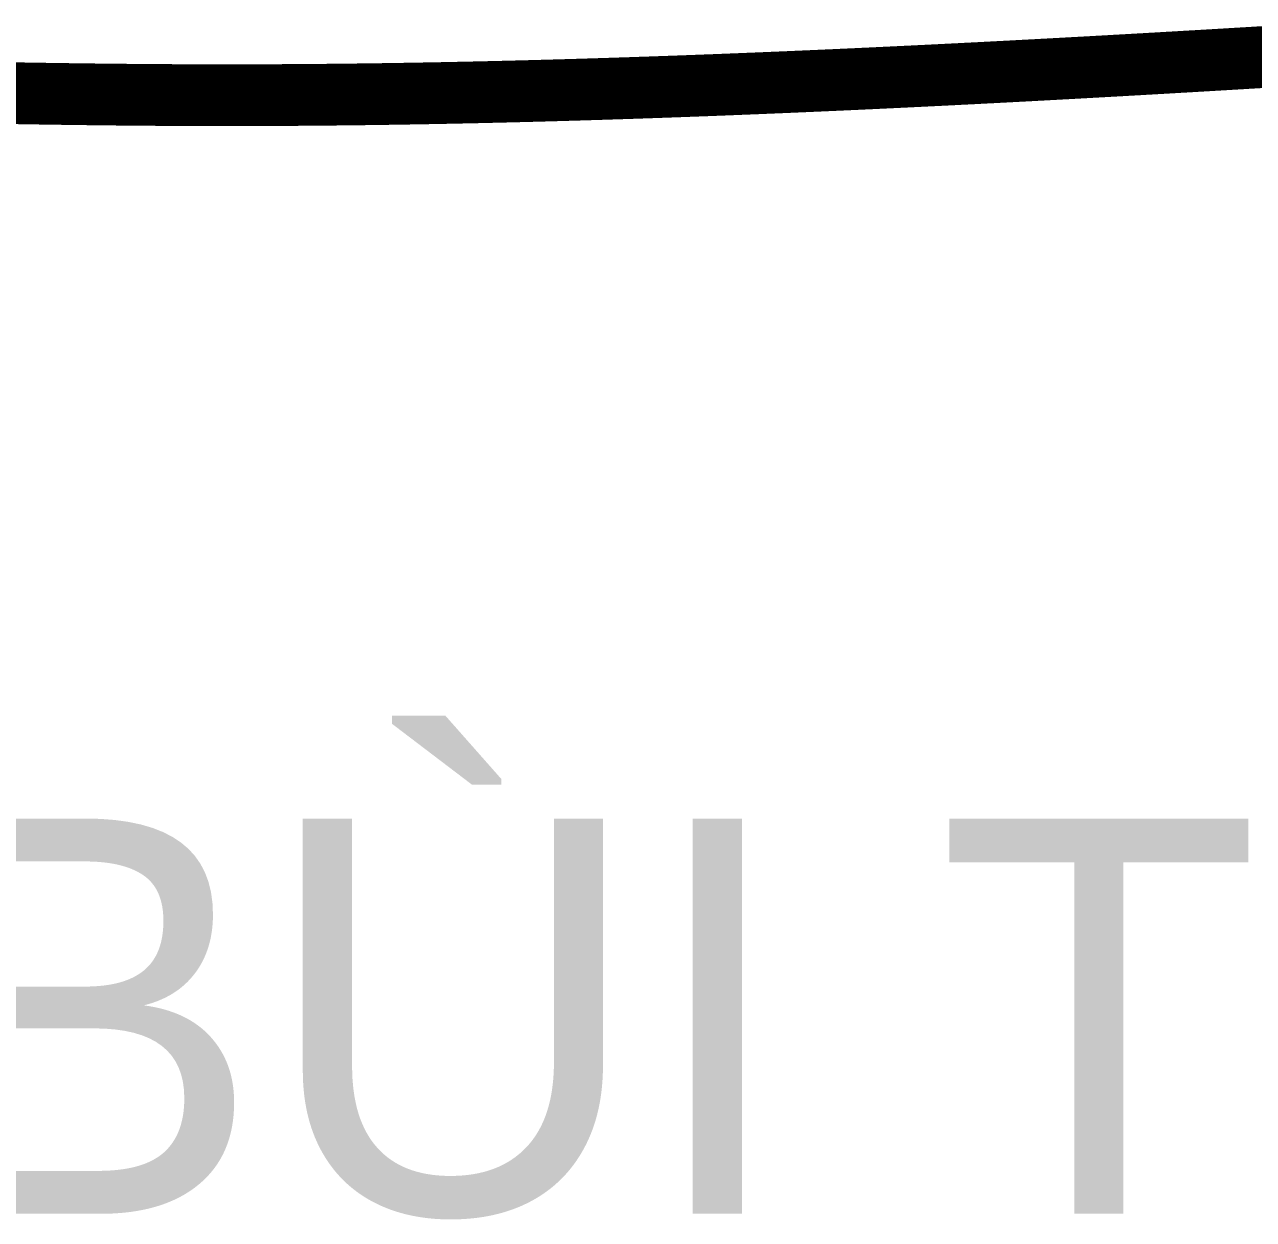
# Model space of a CAD drawing. Header units: millimetres. Extents: x 19378 to 270036, y -611253 to -548347.
# Drawn here: x 226813.5 to 227012.4, y -554845.8 to -554652.3 of the extents above; entities that cross this region are included whole.
import ezdxf
from ezdxf.enums import TextEntityAlignment as Align

# ---------------------------------------------------------------- set-up
doc = ezdxf.new("R2010")
doc.units = ezdxf.units.MM
doc.header["$MEASUREMENT"] = 0
for name, color, linetype, lineweight in [('ISO', 153, 'Continuous', 13), ('LC ISO', 153, 'Continuous', 13), ('LC Net thay', 7, 'Continuous', 25), ('LC Text1', 3, 'Continuous', 20)]:
    doc.layers.add(name, color=color, linetype=linetype, lineweight=lineweight)
doc.styles.add('Khungten', font='VHAVAN.TTF', dxfattribs={"width": 0.9, "height": 5000})
doc.styles.add('Title', font='VHBLACK.TTF', dxfattribs={"width": 0.8})
doc.styles.add('VnAvantH', font='VHAVANB.TTF', dxfattribs={"width": 0.6})

# ---------------------------------------------------------------- blocks, each defined once
blk = doc.blocks.new('Mr. Giang')
at = {"layer": 'LC ISO', "const_width": 50}
blk.add_lwpolyline([(810.3215133022422, -195.0594993635459), (820.8563152411989, -195.2517964692961), (831.389247351075, -195.4368146933557), (841.9209564138873, -195.6141520276142), (852.4520892116489, -195.7834064640192), (862.9832925263763, -195.9441759944893), (873.51521314009, -196.0960586109431), (884.0484978348031, -196.2386523052992), (894.5837933925359, -196.3715550694906), (905.1217465953014, -196.4943648954359), (915.6630042251163, -196.6066797750682), (926.2082130639974, -196.7080977002915), (936.758019893965, -196.7982166630536), (947.3130714970321, -196.8766346552584), (957.8740146552154, -196.942949668839), (968.4414961505317, -196.9967596957285), (979.0161627650014, -197.037662727831), (989.5986612806373, -197.0652567570796), (998.4129151999987, -197.0777855999913), (1010.789535675871, -197.0790542266768), (1021.398301595229, -197.0650888646924), (1032.01580812551, -197.0373864629655), (1042.641927763303, -196.9960893671523), (1053.276533005192, -196.9413399229088), (1063.919496347768, -196.8732804758765), (1074.570690287615, -196.7920533717115), (1085.229987321323, -196.6978009560553), (1095.897259945486, -196.5906655745639), (1106.572380656686, -196.4707895728934), (1117.255221951513, -196.3383152966853), (1127.945656326556, -196.1933850915811), (1138.643556278399, -196.0361413032369), (1149.348794303638, -195.8667262773088), (1160.061242898857, -195.6852823594527), (1170.780774560641, -195.4919518952956), (1181.507261785584, -195.2868772305083), (1192.240577070272, -195.070200710732), (1202.980592911292, -194.842064681623), (1213.727181805236, -194.6026114888227), (1224.480216248689, -194.3519834779872), (1235.239568738238, -194.090322994758), (1246.005111770475, -193.8177723847912), (1256.776717841985, -193.5344739937427), (1267.554259449356, -193.2405701672542), (1278.337609089183, -192.9362032509671), (1289.126639258044, -192.621515590552), (1299.921222452536, -192.2966495316505), (1310.721231169242, -191.961747419904), (1321.526537904756, -191.6169516009686), (1332.337015155659, -191.2624044205004), (1343.152535418543, -190.8982482241263), (1353.972971189996, -190.5246253575315), (1364.798194966606, -190.1416781663429), (1375.628079244962, -189.7495489962166), (1386.46249652165, -189.3483801927941), (1397.301319293259, -188.9383141017315), (1408.144420056382, -188.5194930686848), (1418.991671307602, -188.0920594392956), (1429.842945543507, -187.6561555592198), (1440.69811526069, -187.211923774099), (1451.557052955734, -186.7595064295892), (1462.419631125231, -186.2990458713466), (1473.285722265766, -185.830684444998), (1484.15519887393, -185.3545644962142), (1495.027933446312, -184.870828370651), (1505.903798479496, -184.3796184139355), (1516.782666470073, -183.8810769717384), (1527.664409914632, -183.375346389701), (1538.548901309761, -182.862569013465), (1549.436013152048, -182.3428871886863), (1560.325617938081, -181.816443261021), (1571.217588164447, -181.2833795761107), (1582.111796327736, -180.7438384796114), (1593.008114924534, -180.1979623171792), (1603.906416451431, -179.6458934344409), (1614.806573405018, -179.0877741770673), (1625.708458281879, -178.5237468907144), (1636.611943578606, -177.9539539210091), (1647.51690179178, -177.3785376136075), (1658.423205417999, -176.7976403141656), (1669.330726953845, -176.211404368325), (1680.239338895906, -175.6199721217563), (1691.148913740773, -175.0234859200864), (1702.059323985035, -174.4220881089714), (1712.970442125279, -173.8159210340673), (1723.88214065809, -173.2051270410302), (1734.79429208006, -172.5898484754871), (1745.70676888778, -171.9702276831085), (1756.619443577831, -171.3464070095361), (1767.532188646805, -170.7185288004111), (1778.444876591289, -170.0867354014044), (1789.357379907877, -169.4511691581429), (1800.269571093148, -168.8119724162971), (1811.181322643697, -168.1692875215085), (1822.092507056113, -167.5232568194187), (1833.002996826977, -166.8740226556984), (1843.912664452884, -166.2217273759743), (1854.821382430422, -165.5665133259026), (1865.729023256175, -164.9085228511394)], dxfattribs=at)
blk = doc.blocks.new('Nha o can bo nhan vien Trung doan')
at = {"layer": 'ISO', "xscale": 0.5, "yscale": 0.5, "zscale": 0.5}
blk.add_blockref('Mr. Giang', (37323.95838940838, -842.8216089147854), dxfattribs=at)
at = {"color": 7, "style": 'VnAvantH'}
blk.add_text('ths. bïi tr\xadêng giang', height=159.9999958502171, dxfattribs=at).set_placement((38493.43802425643, -1394.128200073576), align=Align.CENTER)
at = {"color": 7, "style": 'Khungten', "width": 0.8}
for tag, p in [('REVISION', (39498.75250059744, -10746.30400287262)), ('NGAYHT', (39546.07401225348, -11609.37096477947))]:
    blk.add_attdef(tag, text='', height=199.998925739526, dxfattribs=at).set_placement(p, align=Align.CENTER)
at = {"layer": 'LC Text1', "style": 'Title', "width": 1.485915225563214}
for tag, p, p2 in [('TENBANVE1', (36912.65752101321, -8885.760287350926), (40339.144821588, -8885.760287350926)), ('TENBANVE2', (36912.65752101321, -9562.465612738344), (40339.144821588, -9562.465612738344))]:
    blk.add_attdef(tag, text='', height=249.9999935159642, dxfattribs=at).set_placement(p, p2, align=Align.FIT)
at = {"layer": 'LC Text1', "style": 'Title', "width": 0.7}
blk.add_attdef('SOBANVE', text='', height=249.9999935159642, dxfattribs=at).set_placement((39561.98211139818, -13896.18076664111), align=Align.CENTER)

msp = doc.modelspace()

# ---------------------------------------------------------------- block references
at = {"layer": 'LC Net thay', "xscale": 0.3999999999995706, "yscale": 0.3999999999995706, "zscale": 0.3999999999995706}
msp.add_blockref('Nha o can bo nhan vien Trung doan', (211715.580101841, -554287.1938683662), dxfattribs=at)

doc.saveas('drawing.dxf')
